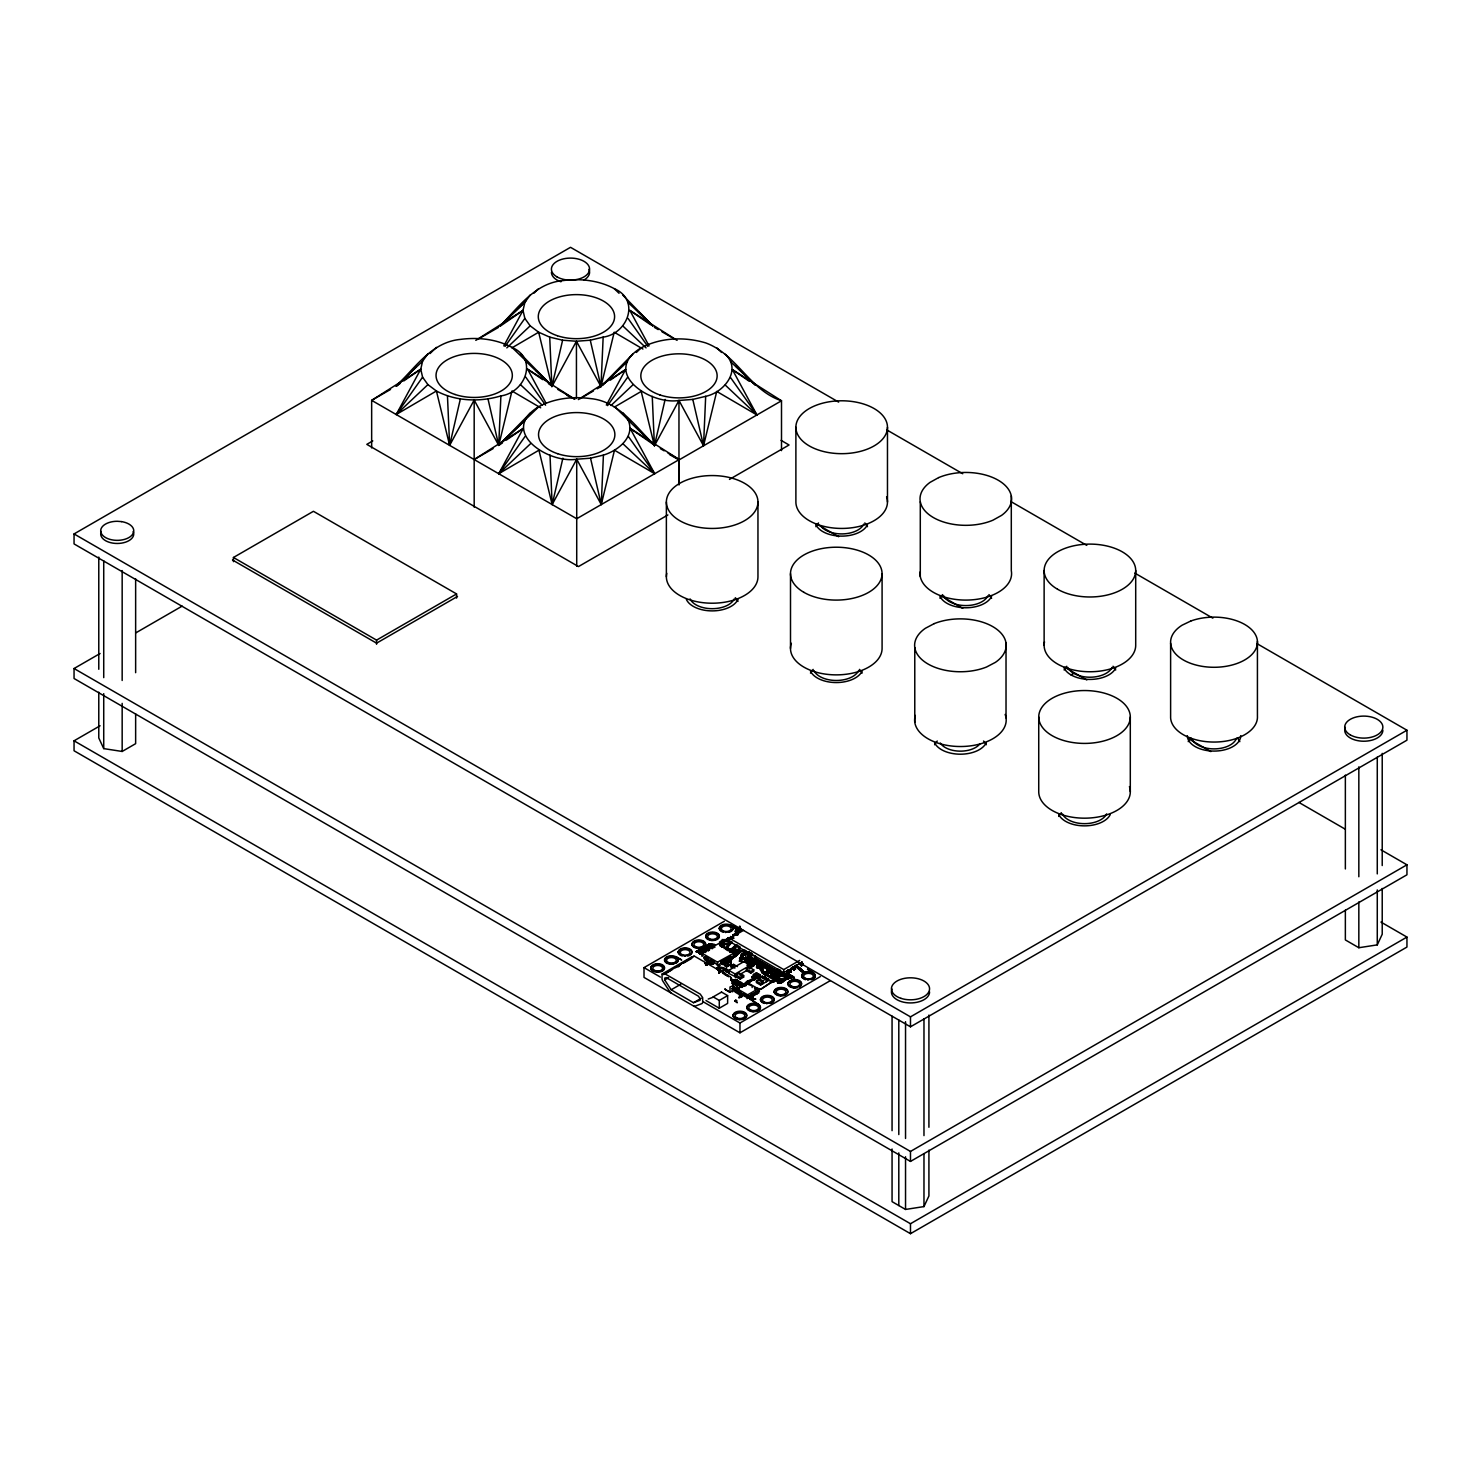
<?xml version="1.0" encoding="UTF-8"?>
<svg xmlns="http://www.w3.org/2000/svg" width="1481" height="1481" viewBox="0 0 1481 1481"><rect width="100%" height="100%" fill="white"/><g stroke="black" fill="none" stroke-linecap="round" stroke-linejoin="round"><path stroke-width="1.5" d="M766.547 973.48C768.121 969.555 772.008 974.202 766.047 971.98L763.622 972.332L780.987 982.514L777.655 983.199L780.876 983.106L763.622 972.628L766.547 973.48L770.527 970.981L765.936 973.054C765.621 972.295 767.288 973.202 770.527 970.981L769.509 972.425L765.807 972.869L770.527 970.981C768.38 977.423 762.197 969.5 770.527 970.981L770.805 975.868L778.506 980.329C785.374 982.125 786.374 977.775 779.154 979.441L772.304 975.498L779.154 979.756L785.208 979.978L778.506 980.644L770.805 976.183L770.527 970.981L747.775 957.596L770.527 971.295M719.933 945.544L722.247 946.988L719.933 945.544L719.451 942.027L723.209 939.639C733.669 941.287 718.266 937.714 725.949 941.175C724.764 938.38 737.982 946.396 735.631 944.952L730.522 949.913L729.985 948.951L733.65 949.265L729.911 951.654M730.874 962.946L731.41 964.187L726.634 966.945L724.283 965.593L724.283 964.038L726.634 965.39L728.485 964.316L726.153 962.965L726.153 961.41L728.504 962.761L728.485 965.871L728.504 962.761L730.874 961.391L730.874 964.501L730.874 961.391L727.504 959.521L727.504 957.966L726.338 960.188M783.171 979.441L783.819 980.681C785.689 976.479 783.856 983.625 780.987 982.514M783.505 979.607L778.414 979.015L779.099 976.757L782.32 976.127C771.564 975.442 783.949 976.738 776.322 976.275L772.823 973.943L777.895 977.238L779.432 975.572L788.114 978.015L792.15 977.201L791.613 980.607A6.794 3.925 0 0 0 788.003 983.828A6.794 3.925 0 0 0 794.075 987.346L795.223 987.994A6.794 3.925 0 0 0 797.463 987.679M802.943 963.594C800.184 962.946 806.756 965.556 798.648 964.131C803.424 962.594 803.109 967.112 801.924 962.224C798.925 965.094 802.998 965.797 801.924 962.224L792.261 967.741L794.779 968.611L791.021 968.518C797.278 969.648 795.482 964.483 791.021 968.518L793.353 968.815L796.519 965.39L804.276 971.999L803.498 973.517A6.794 3.925 0 0 0 801.721 975.905A6.794 3.925 0 0 0 807.774 979.441L808.922 979.459A6.794 3.925 0 0 0 814.754 977.071A6.794 3.925 0 0 0 813.698 973.017L807.534 969.259L813.698 973.017M747.794 956.467L747.775 957.911L748.812 952.098L750.312 953.764L750.108 957.615M735.113 1001.249L737.316 1002.748C733.058 998.398 738.093 1001.878 734.891 1001.026M718.692 971.314L720.562 970.166L716.841 968L720.025 965.297L717.119 968.555L720.766 971.129L718.507 970.758L717.1 967.963L726.245 968.907L727.949 971.092L725.783 971.517L725.523 970.388L727.93 970.536L728.782 973.461L740.204 979.071L743.647 977.071L743.647 975.516L739.426 973.091L735.983 975.072L736.057 976.664M749.312 957.559L772.989 971.351L749.312 957.559C752.718 953.338 746.257 951.431 749.386 952.838L783.764 972.721L793.113 967.722M712.694 945.082L714.768 945.1L700.106 952.561L696.237 951.58L708.159 944.915L709.954 945.656L707.511 945.933L709.806 945.507L709.547 943.878C722.598 945.581 707.529 945.211 714.731 945.304C711.602 944.193 713.731 945.137 714.564 945.489M705.456 962.594L705.437 964.168C707.363 964.983 708.529 964.001 705.863 964.279L705.622 963.039L711.713 960.373L710.602 959.725L709.066 962.187L713.305 962.854L713.305 961.28L717.526 965.279L720.692 963.446L722.432 964.464L723.802 962.113L722.043 961.113L720.692 963.446M754.662 988.586L761.104 989.03C776.766 979.108 768.195 983.828 774.415 981.329L771.934 982.236L774.415 981.329L768.565 980.459L766.492 981.699L766.492 978.589L762.696 980.774L762.659 983.865L766.492 981.699L766.492 978.589L762.234 976.127L758.439 978.312L758.439 979.885L762.659 982.31L762.659 983.865L760.623 985.05L756.402 982.606L756.402 981.051L758.439 979.885M742.981 993.677L742.055 994.214C743.443 997.842 737.705 996.121 741.222 994.362L748.072 998.175L748.072 996.62L742.981 993.677L742.87 995.306L739.667 996.639L740.444 995.288L735.372 992.177L735.372 990.604L736.52 989.956L741.352 992.733C737.001 1000.304 744.554 993.881 739.63 995.584M727.578 944.397L731.984 942.231L725.838 949.451L726.949 949.432L728.967 944.526L731.855 942.12L721.414 944.859L723.635 946.563M707.511 945.933L709.954 945.73L696.237 951.58L700.513 952.302L700.42 953.986L699.495 951.283L704.826 949.469L702.272 949.451L704.845 949.913L700.661 951.968L700.42 953.986C696.94 952.246 704.567 952.579 696.237 951.58L709.547 943.878C718.248 944.748 710.195 946.192 714.768 944.785M702.272 949.451C704.771 952.505 701.216 946.118 704.697 950.284L702.735 949.025M705.697 965.223L705.9 963.02L709.066 962.187L704.66 963.335L709.288 960.521M704.419 950.506L703.364 952.69L704.586 950.08L714.305 945.304L713.731 946.303C707.992 943.027 706.326 949.284 709.547 943.878L707.862 946.359A4.887 2.814 0 0 0 708.14 946.97M720.562 970.166C717.563 972.017 719.229 965.686 717.082 968.37M743.573 930.327L729.652 938.362L729.652 941.472L723.524 940.75L721.025 942.342C724.042 946.84 726.782 941.287 721.414 944.859L724.172 947.544M726.134 971.351L726.245 968.907C712.361 962.687 718.729 976.534 726.245 968.907C730.152 970.684 724.987 972.406 726.245 968.907C726.227 971.851 728.041 971.888 725.523 970.388M730.651 936.529L732.262 938.436L732.28 937.195L730.781 938.065L730.651 936.529L733.836 938.251L731.077 937.492M734.465 953.227C731.614 960.669 747.627 945.581 735.687 952.45L733.002 952.653L731.984 952.061L735.502 952.968L735.465 951.82L733.928 953.098L731.984 950.506L731.984 952.061L735.724 952.653L735.039 949.691L733.447 952.635L734.465 953.227L735.687 952.764L734.613 951.58L733.484 952.746L734.465 953.227L735.039 949.691L738.963 950.821L735.039 949.691L731.503 951.968M735.909 933.548C739.963 934.585 736.464 933.622 733.132 935.103C738.63 931.734 736.705 935.214 733.132 935.103L737.631 934.863L737.742 933.567L736.094 934.918L735.613 933.863L740.759 930.697C742.851 927.106 736.909 931.364 739.852 926.384C740.37 933.049 741.074 929.253 730.633 925.07A6.794 3.925 0 0 0 723.598 924.459A6.794 3.925 0 0 0 719.47 927.809L719.507 929.105A6.794 3.925 0 0 0 723.32 932.215M737.742 933.567C737.149 936.955 734.465 930.124 740.759 930.697L739.389 929.605L740.759 930.697L735.779 933.956L740.759 930.697L739.834 929.624L740.759 930.697C732.91 932.974 737.945 931.993 735.65 931.234C735.687 934.992 739.315 930.512 740.759 930.697L740.796 929.642M735.317 981.551L736.427 979.737L744.017 986.179L744.017 984.606L746.665 984.458M739.611 929.938C743.777 925.81 733.169 932.03 730.633 925.07M778.932 982.532C787.985 977.812 783.449 982.977 777.655 983.199L780.265 982.292L778.691 982.736L762.141 973.017L761.438 967.537L745.609 957.837L739.704 959.207C742.203 958.633 740.056 958.54 740.963 957.966M738.723 997.565C746.628 994.177 736.649 999.101 741.222 994.362L742.87 995.306M738.815 951.209C729.115 962.002 737.538 948.932 745.48 950.598C734.632 960.151 753.588 946.618 747.183 957.522L762.919 967.482L747.183 957.837C750.756 952.561 744.684 953.338 747.905 952.376C740.333 957.578 737.445 955.615 748.183 952.172L751.811 954.264M739.63 958.466L745.628 957.707L761.438 967.852L756.661 967.112M767.121 973.313L767.676 971.166L767.584 974.646L766.306 973.036M787.429 972.388L789.577 970.925L791.335 971.573L787.429 972.388L788.558 969.944L786.504 971.147L791.335 971.573C789.466 973.48 784.356 971.129 788.484 970.629C791.669 972.351 782.653 971.462 791.335 971.573L787.04 972.017L791.335 971.573L788.558 969.944L787.226 971.332L789.91 971.462M793.353 968.815C795.297 965.779 789.706 968.852 795.241 967.796C794.464 967.963 790.262 968.241 793.538 967.112C797.241 971.425 789.614 964.205 794.779 968.611M789.503 977.497L790.095 976.016L789.447 978.219L777.173 971.906L789.558 977.627L787.855 978.293L775.729 972.628L775.378 970.833L754.977 959.059L754.384 956.115L755.976 956.67M399.981 383.56L396.205 386.171C415.124 367.899 431.674 342.037 460.35 339.408C477.845 337.094 496.228 338.982 511.963 347.387C538.381 358.754 525.44 392.484 500.893 395.908L498.727 445.374L502.522 442.763M530.179 294.997L524.848 302.439L500.115 325.839C518.294 307.807 534.734 283.149 562.613 280.631C580.108 278.317 598.491 280.205 614.208 288.61C640.625 299.977 627.703 333.706 603.156 337.131L600.99 386.597L597.213 388.781M628.314 420.4C635.293 437.247 617.781 450.779 603.415 455.093L601.267 504.558L576.72 459.221C547.914 463.997 498.245 430.86 538.936 406.572C554.672 398.185 573.036 396.297 590.53 398.593C619.225 401.24 635.775 427.083 654.695 445.374L628.314 420.4L622.983 412.958M725.227 354.2C742.314 370.065 723.839 392.65 705.678 396.334L703.531 445.8L678.964 400.462C650.178 405.239 600.508 372.101 641.199 347.813C660.878 337.446 684.592 336.557 705.678 342.907C736.686 354.07 749.59 390.244 781.505 400.777L781.505 450.631M796.093 965.556L795.204 966.019L796.519 965.39L795.223 965.871L800.147 968L804.368 972.517L802.943 972.739L795.26 966.167L796.519 965.39L795.223 965.871M751.645 957.578L775.378 971.147L751.645 957.578L751.83 953.783L750.367 953.931L751.608 953.449M772.823 974.257L772.989 971.055M775.729 972.628L782.32 976.127L779.561 976.423L774.378 973.887L774.526 970.703M739.63 959.096C746.868 959.299 734.965 957.707 741.648 959.336C737.353 960.577 744.221 953.56 745.48 950.598C739.075 951.857 739.778 951.802 731.984 952.061L735.687 952.764L731.984 952.061L735.039 949.691L734.095 952.838M704.826 949.784C704.141 948.451 698.625 953.931 696.237 951.58L709.529 945.008M720.84 970.592L718.581 970.333M735.372 992.177L736.52 989.956M741.722 958.281L739.926 959.392L745.628 957.707L748.627 962.095L747.183 965.612L748.775 961.169L754.162 963.279L754.162 965.575L749.516 968.259M745.684 985.439L745.48 983.773L745.684 985.439L747.479 983.273C744.591 978.404 752.459 984.939 746.22 982.773L744.073 984.328L744.165 985.976M708.603 946.563C711.732 945.563 704.308 946.174 709.954 945.415M725.783 971.517C723.802 970.777 729.633 969.629 728.782 973.461L728.782 970.351L743.925 961.595L750.275 965.26L735.131 973.998L728.782 970.351M774.415 981.329L771.545 982.44L774.415 981.329L772.249 981.496L761.104 989.03L754.366 987.734M725.653 949.043L727.578 944.082C713.416 944.582 730.688 940.583 721.414 944.859L721.025 942.342C728.485 947.673 719.673 939.417 721.414 945.174M741.759 959.225L745.609 958.151L746.22 953.227L743.925 954.912L741.259 954.467L743.962 954.819L748.016 952.246L746.979 953.135M753.126 998.916L749.775 999.286L752.996 999.749L749.775 999.286L753.181 999.416L752.94 997.453L751.57 999.805L755.828 999.12L749.775 999.286L752.755 999.564L752.644 1000.952L758.864 1004.673A6.794 3.925 0 0 1 759.92 1008.728A6.794 3.925 0 0 1 754.107 1011.116L752.959 1011.097A6.794 3.925 0 0 1 746.924 1007.617A6.794 3.925 0 0 1 756.606 1004.285A6.794 3.925 0 0 1 758.272 1010.708M744.017 986.179C744.684 981.699 731.651 978.811 735.187 981.051M795.723 965.575L792.52 968.481L795.075 967.519L795.408 965.982L803.017 972.499L805.312 972.073A6.794 3.925 0 0 1 812.884 972.536M736.575 1001.045L734.928 1000.693M717.156 968.204L718.729 967.741M740.87 951.783C731.984 949.784 733.169 960.891 740.889 951.357M758.476 967.5L756.569 967.297L756.791 964.705L756.828 966.963L761.438 967.537M791.335 971.573L789.817 971.184C785.263 972.739 790.558 968.574 787.818 972.554M749.349 952.69L747.609 953.338M720.766 971.129L717.359 968.481C717.156 972.073 722.747 969.74 719.155 972.998L718.97 971.166L719.155 972.998L720.581 971.018L726.245 968.907L727.319 970.351L726.134 971.647M749.83 966.834L752.626 965.223L752.626 963.65L739.574 961.206L739.926 959.392M736.927 980.829L730.781 979.719C739.648 981.588 735.428 980.366 730.781 979.719L736.927 980.829L734.058 980.94L735.761 979.552M758.605 976.775L765.066 978.201L765.214 976.016L764.751 977.96L758.605 976.775L760.234 978.589M726.338 971.703L726.245 968.907C723.469 973.091 730.189 968.741 728.782 973.461L727.93 970.536M735.539 931.364L737.982 931.271L738.019 932.345L735.539 931.679L736.575 928.291L740 928.106M736.557 954.375L733.928 955.819L734.372 954.671L736.705 955.504C733.724 956.541 739.5 952.468 733.336 957.615L736.594 955.282L734.372 954.986L730.54 957.763L730.54 956.208L729.244 956.948L729.244 958.503L731.54 959.836L732.817 957.522L730.54 956.208M741.24 955.06C750.108 952.376 735.502 957.874 741.87 958.485M752.626 963.964C751.274 962.928 748.201 967.26 750.015 961.595C745.776 960.54 750.978 968.907 752.626 963.65L751.774 963.687C744.758 959.17 745.554 961.724 745.609 957.837L754.162 963.594M738.963 951.117C728.041 954.338 737.723 950.247 734.354 954.93C741.074 954.264 731.447 957.633 733.928 952.69L718.359 943.712L701.938 953.172L701.938 956.282L703.179 955.578M745.684 985.939L745.609 984.31L753.699 979.644L751.737 976.831L756.402 974.331L756.402 972.776L753.403 974.498L753.403 976.072L755.791 977.441L760.123 974.961L760.123 976.516L754.31 979.867L752.478 978.83L746.591 981.644M802.554 964.853L801.425 965.742L803.091 964.372L798.648 964.131L801.517 963.594L801.924 962.224L802.554 964.853L801.425 965.742L800.777 963.668L803.035 964.02L798.648 964.131L803.091 964.372M724.653 940.416L723.209 939.639L725.209 941.546L729.652 941.472L726.634 939.787L726.819 940.75L724.894 939.787L725.875 941.324L723.209 939.954M772.249 981.496L771.36 982.273L772.675 981.847M805.312 972.073L803.017 972.499L805.312 972.073L802.943 972.739L804.35 973.054A6.794 3.925 0 0 1 812.884 973.165A6.794 3.925 0 0 1 814.494 977.997M736.094 934.918L733.132 935.103L740.759 930.697L736.575 928.291L741.074 929.272L736.575 928.291C733.41 932.104 739.278 931.975 736.668 932.771M723.08 944.434L723.635 946.248L724.764 944.212L727.578 944.082L724.764 944.526L721.025 942.342L722.358 943.545L721.414 944.859C726.375 942.379 724.801 945.619 721.025 942.342L725.024 943.582L721.414 944.859L724.561 943.138M733.65 949.265L727.615 949.543L726.393 947.266L727.615 949.543L731.318 949.099L727.004 950.265M731.04 942.305L731.984 942.897L730.929 942.027M727.541 971.536L725.912 970.407L726.245 968.907L727.689 971.129M733.539 951.987L731.984 952.061M748.22 983.291C743.74 980.311 748.645 984.68 749.238 982.569C753.44 978.182 754.218 979.385 752.681 978.737M691.979 957.022L694.015 956.152M704.771 949.358L696.237 951.58C700.828 952.857 701.457 951.654 696.237 951.58L700.513 952.616L700.365 951.524L704.419 950.487L702.568 949.117M777.655 983.199L780.876 983.106L783.301 980.311M726.745 939.898L725.579 939.88L728.596 937.714L730.799 938.824L730.781 937.751L728.596 937.714C724.727 940.287 724.209 942.786 728.596 937.714L730.911 937.621L725.209 939.954L729.652 941.472L723.524 941.064L721.025 942.657M795.204 966.019L796.519 965.686L795.501 965.631M698.495 952.69L698.736 951.431L696.237 951.58L698.31 951.82C705.123 952.246 704.771 947.655 702.327 949.321M746.572 960.354L745.609 957.837L739.574 961.206L739.926 959.077L739.574 961.206L748.405 961.947C751.737 960.928 742.907 959.651 745.609 957.837L749.756 961.169L749.09 962.539L750.349 961.669M782.616 980.329L783.356 979.367M775.378 971.147L754.977 959.373L754.662 955.911L756.421 958.966L776.822 970.74L756.421 958.966M707.603 945.581C710.288 944.026 708.011 947.951 709.547 943.878L708.029 946.452L709.547 943.878L707.696 945.47L713.972 945.396M720.303 971.48L719.155 972.998C721.95 970.74 716.119 967.852 718.729 968.056M744.702 959.632L745.628 960.595L745.943 959.096M756.569 967.297L758.513 967.315M758.864 1004.673L751.57 999.805L752.94 997.453L751.33 999.582M754.514 955.986L755.865 956.522L754.607 956.245M724.209 944.767L723.635 946.248L723.302 944.489L724.764 944.526M742.444 996.417L740 997.379L741.222 994.362L740.444 995.288M717.23 967.796L720.081 969.962L718.97 971.166M735.224 953.116L735.039 949.691C736.113 954.856 731.836 951.876 735.465 951.82M500.893 395.908C479.807 402.258 456.092 401.37 436.414 391.003L396.205 414.532L420.752 369.195L422.585 361.216L427.916 353.774M503.799 345.906L523.015 310.418L524.848 302.439M757.124 967.833C760.364 967.759 754.125 967.204 758.031 966.852M753.144 999.286L752.644 1000.952L751.57 999.805M460.35 398.981L449.632 445.374L436.414 391.003L427.916 384.616L422.585 377.174L420.752 369.195L371.657 400.351L371.657 447.928M603.156 337.131L590.271 340.204L576.442 341.259L562.613 340.204L551.876 386.597L538.658 332.225L530.179 325.839L524.848 318.396L523.015 310.418L475.79 340.371M562.891 458.184L552.154 504.558L538.936 450.205L498.727 473.716L523.293 428.379L474.179 459.536L493.062 448.632M665.136 399.407L654.417 445.8L641.199 391.428L614.393 407.108M749.349 982.44L747.127 981.662M692.071 956.707L662.155 973.98L661.988 978.349A3.814 2.203 60 0 0 662.97 981.329L669.468 991.215A3.814 2.203 60 0 0 671.171 992.899M787.818 972.239L789.91 971.777M785.097 980.403L784.541 979.515C783.356 979.385 798.166 977.275 787.892 975.053L782.523 974.739L787.892 974.739L792.15 977.201L785.097 980.089M702.327 949.636L704.586 950.08M729.281 948.951L729.281 950.506C731.151 949.173 740.167 942.434 735.446 945.452L736.89 945.378L735.631 945.248M698.31 951.82L698.625 952.764M732.595 991.511L732.336 990.086M739.445 996.213L742.055 995.769L739.945 996.491M765.751 972.499L763.622 972.332L766.306 973.35L770.527 970.981L766.084 973.202L763.622 972.332L769.509 972.054L765.936 973.054M792.298 967.463L794.02 966.797L793.594 968.833M787.114 971.462L789.817 971.184M733.91 981.533L730.781 979.719L734.28 981.2L734.243 979.941M734.058 951.672C736.723 954.967 734.021 955.597 736.835 955.023M778.247 970.055L779.746 969.888L777.358 969M792.372 967.63L793.538 966.797L792.668 969.018M735.261 955.856L738.538 951.191L740.63 950.932M745.609 957.837L745.258 959.466L749.442 961.41L748.775 962.465M749.367 952.857L738.371 947.266L739.167 946.507L740.148 951.043L738.686 951.302M735.094 1000.545L736.612 1000.656M700.235 951.45L698.939 952.598L700.42 953.986C698.347 949.654 701.476 953.338 696.237 951.58L700.402 952.394L700.42 953.986L698.773 952.542L700.494 951.635M740.648 929.42L739.112 928.494L739.852 926.384C738.704 929.716 741.944 929.346 736.575 928.291C741.907 930.475 738.334 927.162 740.759 930.697L733.132 935.103L735.798 934.437M771.527 981.903L764.344 976.46L762.234 977.682L762.234 976.127M779.043 982.829L779.839 981.866L778.691 982.736M766.047 971.666L769.324 973.091M745.48 950.598C737.445 950.839 738.038 952.264 733.336 957.615L736.594 955.282M726.282 969.981C728.263 971.555 725.931 972.11 726.245 968.907L726.764 971.721M734.854 953.209L735.039 949.691L734.058 951.968M793.113 968.444L793.816 970.148L794.353 968.463M741.055 929.013L736.575 928.291L741.074 929.142M719.155 972.998L719.155 971.221L719.155 972.998L720.303 971.166M699.532 952.968L700.42 953.986L699.68 951.617L702.605 950.469M699.495 951.598L703.179 950.654L703.568 949.173M705.974 965.223L706.437 963.094L712.768 964.335L714.323 963.428M719.933 971.258L720.081 969.962M731.281 937.38L732.262 938.436L732.558 937.214L731.503 937.603M730.263 949.117L730.985 949.858M738.167 932.104C735.668 931.956 735.687 931.716 740.759 930.697L740.056 929.605M737.742 932.252L740.759 930.697L739.167 929.55L740.222 928.439M741.814 955.615L739.574 961.206L741.148 958.3M741.814 955.319L743.092 953.912M735.076 981.533L736.001 979.607L734.835 981.477M735.113 1000.934L736.057 1000.101L735.65 1001.082M788.059 972.591L788.725 970.647M802.369 964.594L801.425 965.742L802.332 963.298M720.118 971.536L717.582 967.63L718.896 968.574M746.535 959.299L744.739 960.151C746.517 957.559 746.091 961.687 744.776 959.447M753.699 979.644L752.478 979.126L753.403 978.756M730.966 948.821L730.059 949.21M747.905 952.69L749.349 952.394L747.905 952.376M771.731 982.514L772.434 981.551M735.039 952.857L734.372 954.671L738.76 950.728C731.299 953.894 739.482 955.597 733.336 957.615M779.45 976.868L778.414 979.015L777.21 976.72L772.304 975.498C776.525 977.793 779.58 975.127 774.378 973.887M749.145 952.209L747.849 952.838M749.386 962.669L751.793 963.168L749.571 963.872L751.922 964.131L751.793 963.168L752.626 964.909L748.979 964.705L750.238 961.558M741.629 996.565L739.908 995.417M717.767 968.611L719.859 970.351L718.951 968.389M753.773 979.422L752.922 978.7M804.35 972.128L802.795 973.406A6.794 3.925 0 0 0 801.721 975.294L801.739 976.571M734.835 954.264L736.279 955.763M735.317 1000.434L735.946 1001.378M730.281 949.876L729.281 950.506L730.392 951.135L730.392 949.58M779.395 969.833L778.377 969.925M756.865 967.722L758.383 966.741L762.141 972.721L766.492 975.276M789.503 977.812L787.855 978.293L790.095 976.016L787.744 977.96M731.151 941.972L731.762 942.379M733.928 955.819L736.835 954.708M733.965 981.903C734.391 978.867 739 981.551 734.002 980.792M740.278 929.883L738.926 928.55L739.852 926.384M779.654 976.275L782.32 976.127L779.635 975.849L778.414 979.015L778.006 974.813L778.58 976.701M739.611 929.624L740.759 930.697L737.742 932.567L735.65 931.549M789.614 971.999L788.799 972.295M748.312 952.431C746.961 956.374 738.575 953.172 743.703 955.467M735.446 945.137L733.65 949.562L729.911 951.968M736.927 945.359L735.039 949.987L731.503 952.264M793.353 968.5L793.816 970.148L794.575 968.389M718.933 970.37L718.655 968.5L719.488 970.24M735.224 952.801L734.372 954.671L735.502 952.968M795.63 969.166L792.668 967.445L795.408 965.982L791.021 968.518L795.186 967.667M751.57 963.576C753.311 964.02 751.589 965.149 749.571 963.872L751.774 963.687M699.921 952.912L698.902 951.376L699.921 952.616M801.924 962.224L801.165 963.705L802.554 964.538M892.062 1148.997L892.062 1201.646L905.539 1209.44L923.977 1206.589L928.92 1195.945L928.92 1150.163M1345.359 910.186L1345.359 939.935L1358.836 947.729L1377.274 944.878L1382.217 934.233L1382.217 888.452M739.056 997.879L741.537 996.676L740.296 996.602M699.884 951.635C705.548 951.635 701.254 948.044 707.862 946.063C700.55 949.117 706.696 951.154 698.902 951.672M737.779 934.77C736.168 934.289 737.538 933.049 733.132 935.103L738.038 934.011L733.132 935.103C740.796 934.048 733.873 929.476 737.742 932.567M744.887 960.021L746.572 960.04M801.98 964.649L801.425 965.742L802.369 964.909L801.425 965.742L801.202 964.52L803.035 964.02M803.202 972.591L803.554 972.961M735.372 990.604L740.204 993.399L740.889 996.602M758.457 977.182L760.901 977.423M718.822 971.388L720.821 971.018M793.816 970.148L794.964 968.5L792.483 967.5M700.235 951.765L709.566 946.378L707.992 945.304C712.398 947.507 705.956 945.507 709.547 943.878L708.77 945.156M736.464 981.329L734.391 980.126L736.872 980.977M525.107 420.4L498.727 445.374L474.179 400.037L449.632 445.374L447.466 395.908M632.702 354.2L600.99 386.597L576.442 341.259L551.876 386.597L549.729 337.131L538.658 332.225L511.871 347.905M603.415 455.093L590.53 458.184L576.72 459.221L552.154 504.558L550.006 455.093M606.34 405.091L625.556 369.621L578.331 399.574M705.678 396.334L692.793 399.407L678.964 400.462L654.417 445.8L652.251 396.334M736.279 955.449L735.205 954.153M792.835 967.278L794.575 968.704M735.502 952.653L734.706 955.671M741.518 959.096L740.574 957.948L740.611 959.262M737.871 933.659L735.705 934.641M736.057 933.456L736.816 934.326C735.89 934.548 739.537 933.456 733.132 935.103L737.557 932.345M699.088 951.635L699.735 952.949M728.115 950.895L731.281 949.34L727.615 949.543M738.538 951.505L740.481 951.154L738.704 952.061M727.652 970.518L727.541 971.221M741.962 954.264L743.536 955.56M709.029 946.248L709.547 943.878M734.613 951.58L733.928 953.098L717.526 962.169L701.938 953.172M735.205 954.467L735.668 955.874M740.685 996.62L741.222 994.362M789.447 972.091L787.762 971.036L788.558 969.944L789.817 971.48M699.495 951.283L699.458 952.283M749.09 962.539L749.756 961.169M738.63 928.754L740.907 928.457M739.834 929.938L739.556 928.087M743.351 955.338L739.704 958.892M702.605 950.154L699.68 951.302L703.623 950.691L704.197 948.969M706.233 965.205L706.696 963.15L713.305 962.854M726.153 939.917L726.819 940.75C726.616 939.454 723.339 941.138 729.652 941.472L726.745 940.861M722.709 944.286L724.857 943.638M732.28 937.492L733.632 937.954L731.762 937.547M736.02 932.623L737.501 930.994L740.759 930.697L735.446 932.067L737.982 931.586M719.729 971.592L720.562 970.481M787.133 971.832L789.188 970.74M708.77 944.841L709.418 946.155M723.765 944.508L723.469 942.953M766.473 971.703L769.139 973.239M724.727 943.527L722.358 944.249L721.025 942.342M737.353 932.715L736.168 931.29M750.848 963.372L749.59 962.446L749.793 963.483M737.853 931.16L735.576 932.327L740.759 930.697L735.446 931.623M726.153 939.602L726.819 940.75M709.066 962.187L705.104 963.131M802.369 964.909L801.517 963.594L802.813 963.816M779.635 975.849L777.858 975.22M736.224 933.4L737.242 933.363M789.021 972.554L788.558 969.944L789.392 971.147M734.576 980.033L735.816 981.533M422.585 377.174L396.205 414.532L427.916 384.616M505.058 346.424L524.848 318.396M525.107 436.377L498.727 473.716L530.439 443.8M607.58 405.609L627.37 377.599M740 997.379L740.241 995.306M706.752 965.075L705.863 964.279L707.103 963.353L706.511 965.149M723.987 944.489L723.246 943.286M739.574 961.206L741 959.262M711.713 960.373L711.75 963.742L706.918 963.242L705.863 964.279L707.474 964.427L706.233 964.89M741.629 996.269L739.445 995.898M788.114 978.33L789.28 978.33M753.144 999.601L752.107 998.879L752.94 997.453L751.83 999.916M739.167 946.507C738.204 947.155 741.222 947.803 736.816 945.6L739.926 947.396M747.59 981.551L749.238 982.884L748.09 981.218M747.812 983.44L746.998 983.902L752.163 985.939L752.163 987.494M766.751 971.61L768.917 973.387M776.322 975.96L777.395 975.646L777.21 977.034L772.304 975.498L777.395 975.646L777.895 977.238M707.27 963.483L705.863 964.279L707.492 963.946L705.622 963.039M736.279 981.422L734.78 979.959L736.594 979.848M740.611 928.272L738.538 929.179M742.925 955.43L742.407 953.875L743.98 954.949M741.611 958.503L743.536 955.245M723.469 943.267L724.561 943.434M779.635 976.164L778.858 975.609L782.32 976.127L777.858 975.535L779.654 976.59L779.432 975.572M743.314 954.282L741.481 955.43M713.287 945.656L714.268 944.286L712.99 945.544M717.619 968.889L718.489 967.945L717.322 968.037M741.315 958.04L743.925 955.226M751.793 963.168L750.312 963.687L749.59 962.446M750.256 961.965L750.052 963.409M738.408 947.118L739.797 946.729M736.816 945.6L738.371 946.951L738.575 950.746L740.315 950.783M788.299 972.628L788.966 970.684M751.608 965.279L749.034 964.853L749.09 962.224C748.368 964.742 751.682 965.445 748.257 966.223M745.258 959.466L746.535 959.595M759.734 976.738L758.661 977.682M730.874 949.58L729.281 950.506L730.17 949.525M698.273 951.931L698.736 951.431M705.9 963.335L711.75 963.742M739.76 952.376L740.741 951.339L738.834 952.153L738.575 950.45L739.945 951.006M530.439 412.958L498.727 445.374L488.008 398.981M751.978 999.638L752.996 999.453M748.497 962.335L749.442 961.41M733.299 937.399L732.262 938.436M746.276 959.466L745.295 960.225M734.632 981.403L736.853 980.403M415.495 367.547L396.205 386.171L422.585 361.216M429.971 353.589L436.414 347.387M500.078 325.857L525.792 301.032M533.845 293.275L538.658 288.61M538.936 406.572L498.727 445.374L511.963 391.003L540.676 407.812M623.501 364.881L602.6 385.041L627.37 361.642M636.367 352.459L641.199 347.813M506.817 347.887L530.179 325.839M611.005 405.498L632.702 385.041M722.321 943.675L727.578 944.082L724.95 943.767M738.76 950.728C729.689 959.577 738.908 949.691 733.78 953.023M752.959 998.768L752.107 998.879M747.979 983.31L746.387 982.218L744.073 984.328M725.616 970.277L727.949 970.981L728.782 973.461M739.352 952.339L740.741 951.339L738.834 951.857M740.333 952.264L736.038 954.171L740.63 952.116M746.35 982.384L744.073 984.013L744.184 985.735M403.758 380.95L420.752 369.195M500.356 326.098L523.015 310.418M506.298 440.135L523.293 428.379M610.431 380.062L625.556 369.621M734.113 980.366L736.427 980.052M739.556 996.546L741.777 996.25M729.281 950.506L730.651 949.599M736.057 981.181L736.742 979.959M729.059 961.28L724.283 964.038L729.059 961.28L728.541 960.04L726.153 961.41M704.549 949.451L709.232 946.211M1256.869 643.569L1406.95 730.226L1406.95 740.185L910.482 1026.814L74.05 543.916L74.05 533.938L570.518 247.308L838.653 402.11M390.54 389.447L371.657 400.351L576.72 518.739L679.242 459.536L630.128 428.379L654.695 473.716L614.485 450.205L601.267 504.558L590.53 458.184M477.678 339.39L498.468 327.394M372.768 440.931L366.807 444.356L578.479 566.575L667.875 514.962M233.443 561.651L233.443 557.485L313.435 511.297L456.574 593.937L456.574 598.102M1380.94 849.798L1406.95 864.811L1406.95 874.79L910.482 1161.419L74.05 678.502L74.05 668.523L100.079 653.51M136.104 632.702L182.144 606.118M580.219 398.593L593.437 390.965M1380.94 922.071L1406.95 937.084L1406.95 947.062L910.482 1233.692L74.05 750.774L74.05 740.815L100.079 725.783M98.783 692.164L98.783 737.964L103.726 748.608L122.164 751.459L135.641 743.666L135.641 713.898M233.443 557.485L376.563 640.125L456.574 593.937M457.518 596.436L376.563 643.161L232.48 559.985M729.467 479.4L789.058 444.985L781.079 440.375M1071.022 674.91L1073.725 673.355M830.119 980.755L739.963 1032.812L644.013 977.404L644.013 967.63L724.357 921.238M707.029 949.006L705.919 951.191L707.029 949.006L709.455 950.395M712.287 948.766L709.862 947.377L708.659 949.617M711.324 948.155L712.602 945.859L714.971 947.211M665.691 973.424L671.819 969.888M675.688 967.648L679.816 965.279M683.685 963.039L691.812 958.355M664.691 979.904L664.691 978.071A4.573 2.647 60 0 0 666.08 977.516L698.606 996.287A4.573 2.647 60 0 0 700.013 998.453L700.013 1000.286L693.515 1002.693L671.171 989.789L664.691 979.904L668.542 977.682M708.936 960.317L707.899 958.17L704.863 959.762L703.679 957.522L705.215 956.615L706.4 957.3L706.344 960.614L710.602 961.299M721.617 947.155L723.894 945.841L725.634 948.877L725.079 948.081M703.679 957.522L706.4 957.3M724.116 948.581L726.393 947.266M706.344 959.059L708.936 958.762M706.344 960.614L707.899 958.17M713.305 961.28L711.75 962.187L714.323 961.872M729.707 951.82L731.984 950.506M730.725 952.413L733.002 951.098M671.171 989.789L680.816 984.236M723.283 961.965L724.857 959.484L726.542 960.466L724.968 962.946L722.043 962.669L722.043 961.113M727.504 959.521L729.244 958.503M723.802 962.113L722.432 964.464M723.283 960.41L724.968 961.373L726.542 960.466M728.078 959.651L729.244 958.966L728.078 961.206L726.338 958.633M729.244 956.948L731.54 958.263L732.817 957.522M733.613 964.353L733.613 965.908L731.003 967.408L731.003 965.853L733.613 964.353L737.482 966.575M749.571 963.872L752.626 964.909L749.293 966.834L751.145 965.445M746.443 969.037L749.405 967.315L753.736 969.833L753.736 971.388L750.774 973.091L746.498 970.629L746.443 969.037L750.774 971.536L753.736 969.833M750.386 967.445L754.162 965.279M746.498 970.629L739.5 974.683L743.647 977.071M749.479 968.926L751.2 967.926L750.275 968.389L750.349 965.186L751.385 965.371M693.515 1002.693L701.235 998.25M733.095 982.273L733.095 980.718L735.483 979.33L738.186 980.885L738.186 984.013L741.722 987.068M735.983 975.072L740.204 977.516L743.647 975.516M733.095 980.718L735.798 982.273L738.186 980.885M731.707 983.199L736.927 986.198L739.167 984.902L737.89 982.606L735.798 983.828L735.798 982.273M708.196 999.064L712.509 997.453A3.814 2.203 60 0 0 713.176 996.898L721.543 992.085L727.634 995.602L727.634 1003.396L719.285 1008.228L705.993 1000.545M731.707 981.644L736.927 984.643L739.167 983.347M753.403 974.498L755.791 975.886L758.79 974.146L758.79 975.701L760.123 974.961L756.402 972.776M739.482 988.605L738.056 987.79L737.945 991.048L736.52 990.234L736.52 988.679L747.313 982.532L758.161 988.79L758.161 991.9L759.364 991.659L759.364 990.104L754.866 987.494L754.866 989.067M760.123 974.961L754.31 978.312L751.737 976.831M713.176 996.898L719.285 1000.434L727.634 995.602M733.095 989.604L736.409 991.567L737.945 991.048M771.027 972.314L766.584 970.703M740.204 993.399L741.352 992.733M729.652 938.362L783.764 969.592L799.666 960.41M756.402 981.051L760.623 983.495L762.659 982.31L762.696 980.774L758.439 978.312M766.455 980.126L768.565 978.904M778.006 974.813L779.654 976.59M736.835 991.696L736.835 988.567L747.683 994.825L758.161 988.79M790.835 970.074L787.04 972.017M748.59 997.416L748.59 995.861L751.737 995.491L751.737 997.046L747.683 997.953L747.683 994.825M752.181 995.343L752.181 993.788L755.403 993.381L753.44 996.084L748.59 995.861M755.68 993.325L755.68 991.77L758.735 991.455L756.939 994.047L752.181 993.788M742.055 994.214L748.072 996.62M758.55 990.567L759.364 990.104L757.476 992.289L757.476 990.733M755.68 991.77L758.735 991.455M703.512 1001.971L739.963 1023.019L820.307 976.627M74.05 533.938L910.482 1016.855L1406.95 730.226M74.05 668.523L910.482 1151.44L1406.95 864.811M74.05 740.815L910.482 1223.732L1406.95 937.084M704.382 949.043L709.714 946.303M790.873 987.272A6.794 3.925 0 0 1 788.04 984.495L788.003 983.199A6.794 3.925 0 0 1 791.613 979.996L794.927 980.163A6.794 3.925 0 0 1 801.24 985.309M739.945 952.042L736.038 954.171L740.333 951.95M735.613 933.863L733.132 935.103L735.594 934.4M746.331 953.338L743.666 954.153M749.386 982.162L748.349 981.57M770.527 970.981C768.824 972.314 769.287 973.48 765.788 972.332M738.538 951.857L740.481 951.154M741.278 955.189L743.906 954.69M801.369 964.89L798.648 964.131L803.109 964.242M662.155 973.98L663.692 974.572L694.274 956.078L730.226 976.794L732.317 979.719M791.613 980.607L794.927 979.533L793.779 980.2M752.626 963.65L751.793 965.149M704.049 950.321L699.884 951.339L703.845 950.672M707.159 964.538L705.863 964.279L707.492 963.946L705.863 964.279L706.752 964.76M758.457 967.13L756.606 967.482M739.667 996.639L741.703 996.028L740.241 995.621M792.428 980.089L793.779 979.885L793.649 976.812L788.54 973.85L783.153 973.85L779.746 971.888M704.845 949.913L702.364 950.265M725.542 970.999L726.69 970.999M776.822 970.74L775.859 969.87L778.247 969.74L778.21 972.258M722.321 943.989L727.578 944.082M746.776 959.984L744.702 959.947M705.863 964.279L707.492 964.261M664.154 973.387L700.235 994.103L702.679 997.639L702.697 1001.841A3.814 2.203 60 0 1 701.716 1003.692L695.237 1006.099A3.814 2.203 60 0 1 693.515 1005.803M736.631 1000.878L734.854 1000.86M779.58 969.611L779.746 972.202L783.153 974.165L788.54 974.165L793.649 977.127M775.859 969.87L778.21 970.203M731.447 925.532A6.794 3.925 0 0 1 732.503 929.605A6.794 3.925 0 0 1 726.69 931.975L725.542 931.956A6.794 3.925 0 0 1 719.507 928.476A6.794 3.925 0 0 1 725.634 924.773A6.794 3.925 0 0 1 732.836 927.717A6.794 3.925 0 0 1 728.93 932.29M708.621 939.806A6.794 3.925 0 0 1 705.789 937.01L705.771 935.714A6.794 3.925 0 0 1 712.694 932.049A6.794 3.925 0 0 1 719.34 935.881A6.794 3.925 0 0 1 712.99 939.88L711.824 939.88A6.794 3.925 0 0 1 705.789 936.381M709.621 940.139A6.794 3.925 0 0 0 711.824 940.491L712.99 940.509A6.794 3.925 0 0 0 719.34 936.51A6.794 3.925 0 0 0 712.694 932.678A6.794 3.925 0 0 0 705.771 936.344M699.273 947.803L698.125 947.784A6.794 3.925 0 0 1 692.09 944.304A6.794 3.925 0 0 1 698.995 940.583A6.794 3.925 0 0 1 705.641 944.434A6.794 3.925 0 0 1 699.273 948.414L698.125 948.414A6.794 3.925 0 0 1 692.09 944.915L692.071 943.638A6.794 3.925 0 0 1 698.995 939.972A6.794 3.925 0 0 1 705.641 943.804A6.794 3.925 0 0 1 699.273 947.803L698.125 948.414M687.795 956.023A6.794 3.925 0 0 0 691.72 951.468A6.794 3.925 0 0 0 684.518 948.525A6.794 3.925 0 0 0 678.354 952.172L678.354 951.543A6.794 3.925 0 0 1 685.277 947.877A6.794 3.925 0 0 1 691.923 951.709A6.794 3.925 0 0 1 685.573 955.708L684.426 955.689A6.794 3.925 0 0 1 678.391 952.209L678.391 952.838A6.794 3.925 0 0 0 682.204 955.967M667.505 963.539A6.794 3.925 0 0 1 664.673 960.743L664.654 959.466A6.794 3.925 0 0 1 668.764 956.097A6.794 3.925 0 0 1 675.799 956.707L676.613 957.189A6.794 3.925 0 0 1 677.669 961.243A6.794 3.925 0 0 1 671.856 963.631L670.708 963.613A6.794 3.925 0 0 1 664.673 960.132A6.794 3.925 0 0 1 674.355 956.8A6.794 3.925 0 0 1 676.021 963.224M668.505 963.872A6.794 3.925 0 0 0 670.708 964.242L671.856 964.242A6.794 3.925 0 0 0 674.096 963.946M658.156 971.536L657.009 971.517A6.794 3.925 0 0 1 650.974 968.037A6.794 3.925 0 0 1 657.86 964.335A6.794 3.925 0 0 1 664.506 968.167A6.794 3.925 0 0 1 658.156 972.165L657.009 972.147A6.794 3.925 0 0 1 650.974 968.667L650.937 967.371A6.794 3.925 0 0 1 657.86 963.705A6.794 3.925 0 0 1 664.506 967.537A6.794 3.925 0 0 1 658.156 971.536L657.009 972.147M808.922 979.459L807.774 980.07M795.223 987.364L794.075 987.975L795.223 987.364A6.794 3.925 0 0 0 801.573 983.365A6.794 3.925 0 0 0 794.927 979.533M781.524 995.288L780.357 995.269A6.794 3.925 0 0 1 774.322 991.789L774.304 991.122A6.794 3.925 0 0 1 781.228 987.438A6.794 3.925 0 0 1 787.873 991.289A6.794 3.925 0 0 1 781.524 995.288L780.357 995.88A6.794 3.925 0 0 1 776.285 994.769M764.455 1003.433A6.794 3.925 0 0 1 760.623 1000.323L760.605 999.027A6.794 3.925 0 0 1 767.528 995.362A6.794 3.925 0 0 1 774.174 999.194A6.794 3.925 0 0 1 767.806 1003.192L766.658 1003.174A6.794 3.925 0 0 1 760.623 999.694A6.794 3.925 0 0 1 766.751 995.991A6.794 3.925 0 0 1 773.971 998.935A6.794 3.925 0 0 1 770.046 1003.507M749.756 1011.023A6.794 3.925 0 0 0 752.959 1011.708L754.107 1011.727A6.794 3.925 0 0 0 757.346 1011.116M740.389 1019.021L739.241 1019.002A6.794 3.925 0 0 1 733.206 1015.522L733.188 1014.855A6.794 3.925 0 0 1 740.111 1011.19A6.794 3.925 0 0 1 746.757 1015.022A6.794 3.925 0 0 1 740.389 1019.021L739.241 1019.631A6.794 3.925 0 0 1 735.168 1018.502M802.943 972.739L804.22 972.776M767.676 971.48L769.083 971.869M738.575 950.746L740.093 950.728M738.019 934.437L736.631 933.326L737.094 934.715M723.672 944.045L725.024 944.156M735.631 944.952L736.89 945.063M779.561 975.701L782.32 976.127M794.057 967.112L795.075 967.519M731.114 938.769L728.596 937.714L730.707 938.676M748.479 982.94L746.368 982.07L749.09 982.995M739.741 929.161L741.055 928.717M737.297 931.234L738.093 931.401M740.204 958.337L741.759 958.929M729.652 941.472L724.69 940.305M750.682 953.394L751.793 953.634L750.904 953.338M750.312 954.079L751.163 953.338M746.387 982.532L748.905 983.106M549.729 337.131L562.613 340.204M709.677 945.082L713.731 946.303L713.139 945.304M749.034 964.853L750.886 965.482M734.835 981.163L730.781 979.719M728.596 937.714L730.948 938.658M732.447 988.512L736.52 990.234L732.577 988.567M801.165 963.39L802.85 964.686M794.112 968.5L792.65 967.371L792.52 968.481M724.635 974.331L728.559 976.553L722.672 971.647M676.613 957.189L681.686 959.984L675.799 956.707M742.185 986.29L738.186 984.013L741.389 986.753M886.675 429.842L962.724 473.735M1010.745 501.467L1086.776 545.378M1134.816 573.091L1212.846 618.151M654.417 327.394L658.193 329.578M661.97 331.763L675.188 339.39M816.642 523.996L838.653 536.714M940.713 595.621L962.724 608.339M1064.765 667.265L1086.776 679.964M1188.836 738.889L1210.847 751.589M1298.893 802.424L1344.915 828.99M557.819 389.447L574.832 399.259L527.606 369.195L545.749 402.702M660.359 448.632L664.136 450.816M667.912 453.001L679.242 459.536L679.242 484.472M567.001 395.316L570.777 397.5M669.523 454.519L678.964 459.962L781.505 400.777L732.392 369.621L756.939 414.958L716.748 391.428L703.531 445.8L692.793 399.407M790.169 972.332L787.189 970.61L787.263 972.277M752.626 964.909L752.033 963.964M711.324 946.6L713.675 947.951M727.504 957.966L729.244 958.966M705.919 949.636L708.344 951.043M731.003 965.853L734.872 968.093M703.364 951.117L705.771 952.524M720.692 961.891L723.802 963.668M706.4 958.855L707.899 959.725M709.066 960.632L710.158 962.817M757.476 992.289L758.735 993.029M744.017 984.606L745.202 985.291M722.672 973.202L728.559 976.553M736.52 983.032L742.981 986.587L740.352 986.735L741.796 985.902L741.796 987.457M739.167 984.902L737.89 982.606M755.403 994.936L754.144 992.659M736.52 988.679L737.945 989.493M725.135 989.438L730.003 992.251L733.076 990.474L733.076 982.699M644.013 967.63L660.415 977.09M732.873 986.327L736.335 988.345L732.743 986.216M794.927 980.163L793.649 976.812M642.921 349.035L614.208 332.225L600.99 386.597L590.271 340.204M725.486 989.604L730.003 992.251L730.003 987.012L731.707 986.383A3.814 2.203 60 0 0 732.688 984.532L732.669 980.311M731.577 988.697L736.409 991.567M787.559 971.11L789.447 972.406M649.085 345.906L629.869 310.418L677.076 340.371M736.057 982.07L742.555 986.365M736.538 982.366L742.277 986.179M732.392 369.621L749.386 381.376M629.869 310.418L650.64 324.783M630.128 428.379L652.806 444.059M527.606 369.195L542.712 379.636M548.377 383.56L552.154 386.171L520.442 353.774M756.828 966.649L758.068 967.796M768.676 973.498L767.436 973.665M757.772 967.574L757.087 966.834M739.426 946.544L738.704 946.581M777.34 979.644L778.506 980.329M750.737 996.176L751.737 997.046L750.478 994.769M737.464 934.622L737.242 933.678M752.755 999.879L751.793 998.953M725.227 385.041L756.939 414.958L730.577 377.599M622.705 325.839L646.068 347.887M622.983 443.8L654.695 473.716L628.314 436.377M520.442 384.616L542.139 405.072M730.577 361.642L755.291 385.041L736.038 366.418M628.037 302.439L652.769 325.839L622.705 294.997M525.774 361.216L552.154 386.171L536.085 370.657M716.748 347.813L721.562 352.459M614.208 288.61L619.039 293.275M638.33 311.88L652.806 325.857M614.485 406.572L630.573 422.085M635.386 426.75L654.695 445.374M511.963 347.387L526.421 361.345M730.762 978.163L730.707 977.404M712.879 945.156L713.731 946.303M735.02 979.904L736.057 981.496M737.464 934.937L736.279 934.659M628.037 318.396L647.826 346.424M525.774 377.174L545.563 405.183M766.547 973.165L767.584 974.646L766.825 973.572M699.532 952.653L700.42 953.986M739.352 952.024L740.741 951.339L739.167 952.302M717.396 968.944L716.841 968.611M718.655 968.5L719.488 969.925L718.748 968.741M776.71 976.534L777.395 975.646L777.636 977.182M777.414 977.127L777.395 975.646L776.488 976.035M718.526 968.852L719.1 969.999M720.581 971.018L720.673 970.259M745.98 960.577L745.591 959.077M742.407 954.19L742.925 955.745M713.972 945.711L712.972 944.711M724.95 941.509L723.524 940.75M788.059 972.295L788.54 974.165M735.576 932.012L735.65 931.234M735.594 955.152L735.631 954.43M776.822 970.425L777.173 972.221M722.358 943.952L722.432 943.416M788.818 978.404L784.708 979.256L789.058 978.071M788.299 972.314L788.54 973.85M762.919 967.167L763.622 972.628M767.639 972.573L767.769 973.665M772.304 975.812L772.045 970.925M1382.217 753.366L1382.217 865.552M1377.274 757.143L1377.274 873.901M1377.274 889.933L1377.274 944.878M1358.836 766.862L1358.836 876.752M1358.836 901.948L1358.836 947.729M1345.359 775.1L1345.359 868.958M1257.425 641.199L1257.425 715.971A43.43 25.084 0 0 1 1215.753 742.037A43.43 25.084 0 0 1 1170.619 717.97L1170.619 643.198M1135.705 570.537L1135.705 645.309A45.781 26.436 0 0 1 1086.924 671.689A45.781 26.436 0 0 1 1044.512 641.865M1130.299 716.971A45.781 26.436 0 0 1 1061.618 739.871A45.781 26.436 0 0 1 1061.618 694.089A45.781 26.436 0 0 1 1130.299 716.971L1130.299 791.743M1044.124 570.537L1044.124 645.309M1038.736 716.971L1038.736 791.743A45.781 26.436 0 0 0 1089.016 818.049A45.781 26.436 0 0 0 1129.429 786.578M1011.301 495.95L1011.301 570.722A45.781 26.436 0 0 1 966.889 600.083A45.781 26.436 0 0 1 920.108 571.981M1006.025 643.087L1006.025 717.859M928.92 1015.077L928.92 1127.263M923.977 1018.835L923.977 1135.612M923.977 1153.921L923.977 1206.589M920.293 501.818L920.293 576.59M914.777 647.549L914.777 722.321M910.482 1016.855L910.482 1026.814M910.482 1151.44L910.482 1161.419M910.482 1223.732L910.482 1233.692M905.539 1021.686L905.539 1138.463M905.539 1156.772L905.539 1209.44M898.8 1020.094L898.8 1134.576M898.8 1152.884L898.8 1205.553M892.062 1016.188L892.062 1130.669M887.471 427.231A45.781 26.436 0 0 1 818.789 450.131A45.781 26.436 0 0 1 818.789 404.332A45.781 26.436 0 0 1 887.471 427.231L887.471 502.003M882.084 573.665L882.084 648.437A45.781 26.436 0 0 1 831.785 674.744A45.781 26.436 0 0 1 791.372 643.272M795.889 427.231L795.889 502.003A45.781 26.436 0 0 0 846.169 528.31A45.781 26.436 0 0 0 886.582 496.838M795.075 967.223L795.093 968.37M790.502 573.665L790.502 648.437M783.764 969.592L783.764 972.721M780.357 995.88L781.524 995.898A6.794 3.925 0 0 0 785.67 994.88M767.806 1003.192L766.658 1003.803M764.344 976.46L764.344 978.034M760.623 983.495L760.623 985.05M757.957 502.003A45.781 26.436 0 0 1 689.276 524.903A45.781 26.436 0 0 1 689.276 479.104A45.781 26.436 0 0 1 757.957 502.003L757.957 576.775A45.781 26.436 0 0 1 709.177 603.156A45.781 26.436 0 0 1 666.765 573.332M757.55 973.461L757.55 975.016M756.939 992.492L756.939 994.047M755.791 975.886L754.31 979.867M754.107 1011.116L752.959 1011.708M753.44 994.51L753.44 996.084M750.774 971.536L750.774 973.091M749.849 996.583L749.849 998.138M747.313 982.532L747.313 984.087M747.146 997.157L747.146 998.712M740.204 977.516L740.204 979.071M739.963 1023.019L739.963 1032.812M739.241 1019.631L740.389 1019.65A6.794 3.925 0 0 0 744.554 1018.613M736.927 984.643L736.927 986.198M735.131 973.998L735.131 977.127M732.688 990.789L732.706 991.77M731.54 958.263L731.54 959.836M726.69 931.975L725.542 932.586M726.634 965.39L726.634 966.945M724.968 961.373L724.968 962.946M724.857 959.484L724.857 961.058M723.894 945.841L723.894 947.396M719.285 1000.434L719.285 1008.228M717.526 962.169L717.526 965.279M712.99 939.88L711.824 940.491M712.768 962.761L712.768 964.335M712.602 945.859L712.602 947.414M709.862 947.377L709.862 948.932M707.381 959.651L707.381 961.206M705.215 956.615L705.215 958.188M704.863 958.188L704.863 959.762M685.573 955.708L684.426 956.319M678.964 400.462L678.964 484.898M671.856 963.631L670.708 964.242M666.376 502.003L666.376 576.775M576.72 459.221L576.72 566.316M576.442 341.259L576.442 398.482M474.179 400.037L474.179 507.131M376.563 640.125L376.563 644.291M135.641 578.812L135.641 672.689M122.164 570.574L122.164 680.482M122.164 703.364L122.164 751.459M103.726 560.855L103.726 677.632M103.726 693.645L103.726 748.608M98.783 557.078L98.783 669.282M588.938 269.375A19.086 11.015 0 0 1 584.014 280.02M560.984 281.779A19.086 11.015 0 0 1 551.432 272.226M1382.865 730.226A19.086 11.015 0 0 1 1361.28 741.129A19.086 11.015 0 0 1 1345.359 727.375M929.568 991.918A19.086 11.015 0 0 1 908.001 1002.841A19.086 11.015 0 0 1 892.062 989.067M133.179 531.475A16.532 9.534 0 0 1 117.221 543.471A16.532 9.534 0 0 1 101.263 531.475M1240.745 735.668A26.714 15.421 0 0 1 1214.031 751.089A26.714 15.421 0 0 1 1187.318 735.668M1115.711 668.005A26.714 15.421 0 0 1 1089.905 679.427A26.714 15.421 0 0 1 1064.117 668.005M991.604 596.343A26.714 15.421 0 0 1 965.797 607.784A26.714 15.421 0 0 1 939.991 596.343M867.477 524.681A26.714 15.421 0 0 1 841.689 536.122A26.714 15.421 0 0 1 815.883 524.681M1110.324 814.439A26.714 15.421 0 0 1 1084.518 825.861A26.714 15.421 0 0 1 1058.711 814.439M986.198 742.777A26.714 15.421 0 0 1 960.41 754.199A26.714 15.421 0 0 1 934.604 742.777M862.09 671.115A26.714 15.421 0 0 1 836.284 682.556A26.714 15.421 0 0 1 810.477 671.115M737.964 599.453A26.714 15.421 0 0 1 712.176 610.894A26.714 15.421 0 0 1 686.369 599.453M1188.225 741.648A26.714 15.421 0 0 1 1190.891 737.927M1237.153 737.927A26.714 15.421 0 0 1 1239.838 741.648M1064.117 669.986A26.714 15.421 0 0 1 1066.783 666.265M1113.046 666.265A26.714 15.421 0 0 1 1115.711 669.986M939.991 598.324A26.714 15.421 0 0 1 942.675 594.621M988.938 594.621A26.714 15.421 0 0 1 991.604 598.324M815.883 526.681A26.714 15.421 0 0 1 818.549 522.96M864.811 522.96A26.714 15.421 0 0 1 867.477 526.681M735.298 597.732A26.714 15.421 0 0 1 737.964 601.453M810.477 673.115A26.714 15.421 0 0 1 813.162 669.393M859.424 669.393A26.714 15.421 0 0 1 862.09 673.115M934.604 744.758A26.714 15.421 0 0 1 937.269 741.037M983.532 741.037A26.714 15.421 0 0 1 986.198 744.758M1058.711 816.42A26.714 15.421 0 0 1 1061.377 812.699M1112.027 667.431A22.9 13.218 0 0 1 1089.905 677.224A22.9 13.218 0 0 1 1067.801 667.431M1236.154 739.093A22.9 13.218 0 0 1 1214.031 748.886A22.9 13.218 0 0 1 1191.909 739.093M987.92 595.769A22.9 13.218 0 0 1 965.797 605.581A22.9 13.218 0 0 1 943.675 595.769M863.793 524.126A22.9 13.218 0 0 1 844.67 533.808A22.9 13.218 0 0 1 821.862 527.31M734.28 598.898A22.9 13.218 0 0 1 712.176 608.691A22.9 13.218 0 0 1 690.053 598.898M858.628 670.578A23.141 13.348 0 0 1 836.284 680.482A23.141 13.348 0 0 1 813.939 670.578M979.793 744.036A21.419 12.366 0 0 1 959.41 751.145A21.419 12.366 0 0 1 940.25 742.981M1106.64 813.865A22.9 13.218 0 0 1 1084.518 823.658A22.9 13.218 0 0 1 1062.395 813.865M1005.136 714.434A45.781 26.436 0 0 1 961.28 746.517A45.781 26.436 0 0 1 915.332 715.434M678.205 966.667A7.127 4.11 0 0 1 679.15 965.39M679.89 964.834A7.127 4.11 0 0 1 680.779 964.372M758.05 1004.192A6.794 3.925 0 0 0 750.997 1003.581A6.794 3.925 0 0 0 746.887 1006.95L746.924 1008.228A6.794 3.925 0 0 0 748.868 1010.597M800.795 985.92A6.794 3.925 0 0 1 799.388 986.957M794.075 987.975A6.794 3.925 0 0 1 791.854 987.623M738.63 932.641A4.887 2.814 0 0 1 735.261 930.697M729.559 939.917A4.887 2.814 0 0 1 722.265 939.472M725.227 988.771A3.814 2.203 60 0 1 724.838 988.864M721.543 992.085A3.814 2.203 60 0 1 721.154 992.474M813.865 978.552A6.794 3.925 0 0 1 811.162 979.774M805.571 979.7A6.794 3.925 0 0 1 803.702 978.941M802.943 978.423A6.794 3.925 0 0 1 801.962 977.238M786.467 994.38A6.794 3.925 0 0 0 783.486 988.327A6.794 3.925 0 0 0 774.304 991.733L774.322 992.4A6.794 3.925 0 0 0 775.544 994.251M745.332 1018.132A6.794 3.925 0 0 0 742.37 1012.06A6.794 3.925 0 0 0 733.188 1015.485L733.206 1016.151A6.794 3.925 0 0 0 734.409 1018.002M678.576 966.63A7.127 4.11 0 0 1 679.15 966.019M724.209 944.452L723.635 946.248L724.413 944.397M735.613 952.561L734.446 954.56L735.687 952.45M938.639 477.604L930.031 482.38A45.781 26.436 0 0 0 932.789 517.202A45.781 26.436 0 0 0 992.955 520.183L1001.563 515.388A45.781 26.436 0 0 0 998.805 480.566A45.781 26.436 0 0 0 938.639 477.604M934.233 623.612L925.403 628.277A45.781 26.436 0 0 0 926.551 663.118A45.781 26.436 0 0 0 986.568 667.005L995.399 662.359A45.781 26.436 0 0 0 994.251 627.518A45.781 26.436 0 0 0 934.233 623.612M1190.835 621.002L1182.116 625.186A43.43 25.084 0 0 0 1200.813 666.098A43.43 25.084 0 0 0 1257.11 639.033A43.43 25.084 0 0 0 1190.835 621.002M121.498 521.608L117.221 521.275A16.532 9.534 0 0 0 102.245 534.845A16.532 9.534 0 0 0 129.884 536.955A16.532 9.534 0 0 0 121.498 521.608M678.391 952.838L678.354 951.543L678.391 952.838M788.04 984.495L788.003 983.199L788.04 984.495M774.322 992.4L774.304 991.122L774.322 992.4M760.623 1000.323L760.605 999.027L760.623 1000.323M746.924 1008.228L746.887 1006.95L746.924 1008.228M733.206 1016.151L733.188 1014.855L733.206 1016.151M719.507 929.105L719.47 927.809L719.507 929.105M705.789 937.01L705.771 935.714L705.789 937.01M692.09 944.915L692.071 943.638L692.09 944.915M664.673 960.743L664.654 959.466L664.673 960.743M650.974 968.667L650.937 967.371L650.974 968.667M900.948 998.342A19.086 11.015 0 0 0 929.568 988.808A19.086 11.015 0 0 0 900.948 979.274A19.086 11.015 0 0 0 900.948 998.342M1350.283 734.891A19.086 11.015 0 0 0 1382.217 729.948A19.086 11.015 0 0 0 1358.836 716.471A19.086 11.015 0 0 0 1350.283 734.891M557.023 276.91A19.086 11.015 0 0 0 588.938 271.967A19.086 11.015 0 0 0 565.575 258.472A19.086 11.015 0 0 0 557.023 276.91M803.905 592.344A45.781 26.436 0 0 0 880.51 580.496A45.781 26.436 0 0 0 824.436 548.118A45.781 26.436 0 0 0 803.905 592.344M1057.545 589.234A45.781 26.436 0 0 0 1134.15 577.386A45.781 26.436 0 0 0 1078.057 545.008A45.781 26.436 0 0 0 1057.545 589.234M557.634 453.704A38.154 22.03 0 0 0 614.874 434.618A38.154 22.03 0 0 0 557.634 415.532A38.154 22.03 0 0 0 557.634 453.704M455.111 394.501A38.154 22.03 0 0 0 512.333 375.415A38.154 22.03 0 0 0 455.111 356.347A38.154 22.03 0 0 0 455.111 394.501M659.897 394.927A38.154 22.03 0 0 0 717.137 375.841A38.154 22.03 0 0 0 659.897 356.773A38.154 22.03 0 0 0 659.897 394.927M557.356 335.724A38.154 22.03 0 0 0 614.596 316.656A38.154 22.03 0 0 0 557.356 297.57A38.154 22.03 0 0 0 557.356 335.724M654.676 970.462A4.887 2.814 0 0 0 662.562 968.667A4.887 2.814 0 0 0 655.935 965.631A4.887 2.814 0 0 0 654.676 970.462M723.209 930.883A4.887 2.814 0 0 0 731.096 929.105A4.887 2.814 0 0 0 724.468 926.051A4.887 2.814 0 0 0 723.209 930.883M709.51 938.806A4.887 2.814 0 0 0 717.378 937.01A4.887 2.814 0 0 0 710.769 933.974A4.887 2.814 0 0 0 709.51 938.806M695.811 946.711A4.887 2.814 0 0 0 703.679 944.934A4.887 2.814 0 0 0 697.051 941.879A4.887 2.814 0 0 0 695.811 946.711M736.927 1017.928A4.887 2.814 0 0 0 744.795 1016.151A4.887 2.814 0 0 0 738.167 1013.115A4.887 2.814 0 0 0 736.927 1017.928M750.626 1010.023A4.887 2.814 0 0 0 758.494 1008.228A4.887 2.814 0 0 0 751.885 1005.192A4.887 2.814 0 0 0 750.626 1010.023M764.344 1002.119A4.887 2.814 0 0 0 772.212 1000.323A4.887 2.814 0 0 0 765.584 997.287A4.887 2.814 0 0 0 764.344 1002.119M778.043 994.195A4.887 2.814 0 0 0 785.911 992.4A4.887 2.814 0 0 0 779.302 989.364A4.887 2.814 0 0 0 778.043 994.195M791.743 986.29A4.887 2.814 0 0 0 799.629 984.495A4.887 2.814 0 0 0 793.001 981.459A4.887 2.814 0 0 0 791.743 986.29M805.46 978.367A4.887 2.814 0 0 0 813.328 976.571A4.887 2.814 0 0 0 806.701 973.535A4.887 2.814 0 0 0 805.46 978.367M682.093 954.634A4.887 2.814 0 0 0 689.961 952.838A4.887 2.814 0 0 0 683.352 949.802A4.887 2.814 0 0 0 682.093 954.634M668.394 962.539A4.887 2.814 0 0 0 676.262 960.762A4.887 2.814 0 0 0 669.634 957.707A4.887 2.814 0 0 0 668.394 962.539"/></g></svg>
